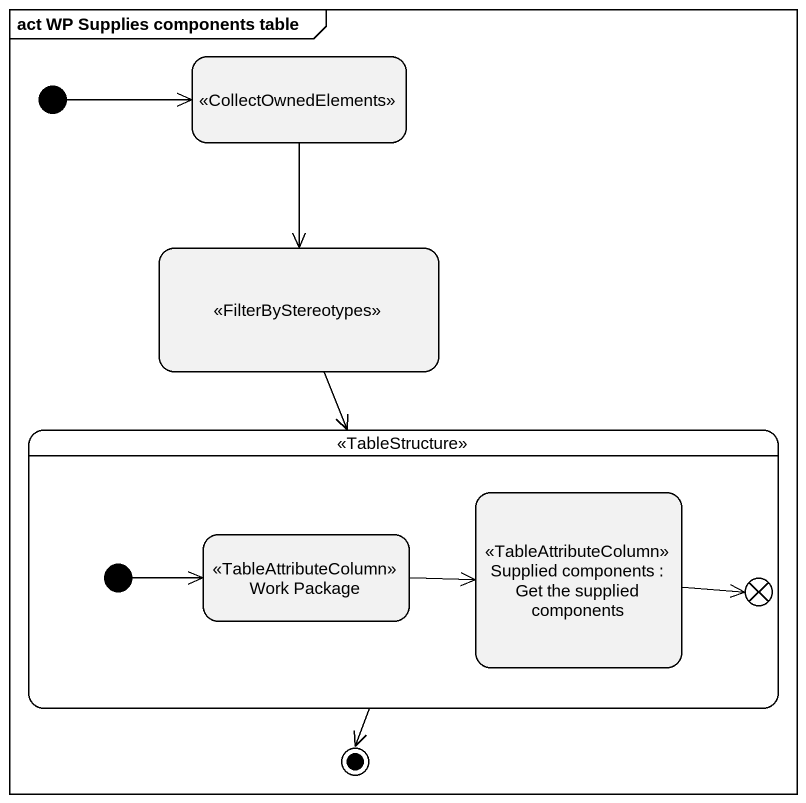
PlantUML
@startuml
mainframe act WP Supplies components table
hide empty description
state " " as state1 <<CollectOwnedElements>>
state " " as state2 <<FilterByStereotypes>>
state " " as state3 <<TableStructure>> {
  state "Supplied components : Get the supplied components" as Supplied_components <<TableAttributeColumn>>
  state "Work Package" as Work_Package <<TableAttributeColumn>>
  state flowfinal1 <<end>>
  [*] -right-> Work_Package
}
[*] -right-> state1
state1 --> state2
state2 --> state3
Supplied_components -right-> flowfinal1
Work_Package -right-> Supplied_components
state3 --> [*]
@enduml
